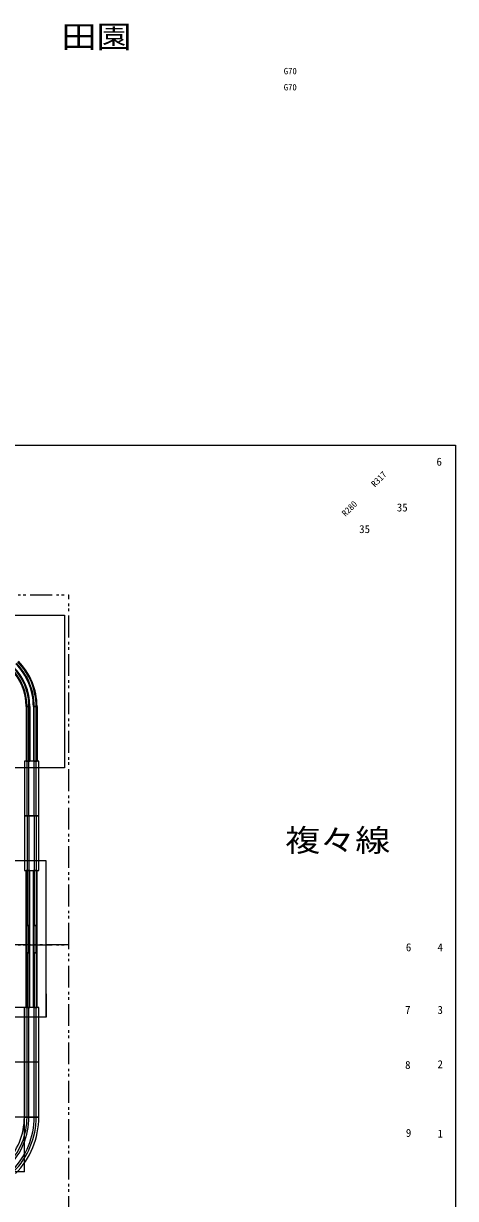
# Model space of a CAD drawing. Units: millimetres, scale not verified. Extents: x -9453 to 9743, y -8805 to 2983.
# Drawn here: x 1120 to 2111, y -51 to 2641 of the extents above; entities that cross this region are included whole.
import ezdxf
from ezdxf.enums import TextEntityAlignment as Align

# ---------------------------------------------------------------- set-up
doc = ezdxf.new("R2010")
doc.units = ezdxf.units.MM
doc.header["$LTSCALE"] = 10
doc.linetypes.add('DOUBLE_CHAIN1', pattern=[8.8, 5, -1, 0.6, -0.6, 0.6, -1])
for name, color, linetype in [('0-0_線路', 7, 'Continuous'), ('0-1', 7, 'Continuous'), ('0-2', 4, 'Continuous'), ('0-4_ジオラマ', 4, 'Continuous'), ('0-8_教室', 3, 'DOUBLE_CHAIN1')]:
    doc.layers.add(name, color=color, linetype=linetype)
doc.styles.add('ＭＳ ゴシック', font='')
doc.styles.get('ＭＳ ゴシック').set_extended_font_data('MS Gothic')

msp = doc.modelspace()

# ---------------------------------------------------------------- linework, layer by layer
at = {"layer": '0-0_線路'}
for p, q in [((1134.02, 1076.27), (1125.73, 1076.27)), ((1125.73, 1076.27), (1134.02, 1076.27)), ((1134.02, 1076.27), (1134.02, 950.83)), ((1142.31, 1076.27), (1150.6, 1076.27)), ((1142.31, 1076.27), (1142.31, 950.83)), ((1150.6, 1076.27), (1142.31, 1076.27)), ((1150.6, 1076.27), (1142.31, 1076.27)), ((1150.6, 1076.27), (1150.6, 950.83)), ((1154.74, 950.83), (1121.59, 950.83)), ((1125.73, 950.83), (1134.02, 950.83)), ((1125.73, 950.83), (1134.02, 950.83)), ((1142.31, 950.83), (1150.6, 950.83)), ((1142.31, 950.83), (1150.6, 950.83)), ((1154.74, 825.39), (1121.59, 825.39)), ((1121.59, 825.39), (1154.74, 825.39)), ((1121.59, 699.95), (1154.74, 699.95)), ((1125.73, 574.51), (1125.73, 699.95)), ((1134.02, 699.95), (1125.73, 699.95)), ((1134.02, 699.95), (1125.73, 699.95)), ((1134.02, 574.51), (1134.02, 699.95)), ((1142.31, 574.51), (1142.31, 699.95)), ((1150.6, 699.95), (1142.31, 699.95)), ((1150.6, 699.95), (1142.31, 699.95)), ((1150.6, 574.51), (1150.6, 699.95)), ((1125.73, 574.51), (1134.02, 574.51)), ((1125.73, 574.51), (1134.02, 574.51)), ((1125.73, 511.79), (1125.73, 574.51)), ((1125.73, 574.51), (1134.02, 574.51)), ((1125.73, 574.51), (1134.02, 574.51)), ((1134.02, 574.51), (1125.73, 574.51)), ((1134.02, 511.79), (1134.02, 574.51)), ((1142.31, 574.51), (1150.6, 574.51)), ((1142.31, 574.51), (1150.6, 574.51)), ((1142.31, 511.79), (1142.31, 574.51)), ((1142.31, 574.51), (1150.6, 574.51)), ((1142.31, 574.51), (1150.6, 574.51)), ((1150.6, 574.51), (1142.31, 574.51)), ((1150.6, 511.79), (1150.6, 574.51)), ((1125.73, 386.35), (1125.73, 511.79)), ((1134.02, 511.79), (1125.73, 511.79)), ((1134.02, 511.79), (1125.73, 511.79)), ((1125.73, 511.79), (1134.02, 511.79)), ((1125.73, 511.79), (1134.02, 511.79)), ((1125.73, 511.79), (1134.02, 511.79)), ((1134.02, 386.35), (1134.02, 511.79)), ((1142.31, 386.35), (1142.31, 511.79)), ((1150.6, 511.79), (1142.31, 511.79)), ((1150.6, 511.79), (1142.31, 511.79)), ((1142.31, 511.79), (1150.6, 511.79)), ((1142.31, 511.79), (1150.6, 511.79)), ((1142.31, 511.79), (1150.6, 511.79)), ((1150.6, 386.35), (1150.6, 511.79)), ((1121.59, 386.35), (1088.44, 386.35)), ((1154.74, 386.35), (1121.59, 386.35)), ((1125.73, 386.35), (1134.02, 386.35)), ((1125.73, 386.35), (1134.02, 386.35)), ((1142.31, 386.35), (1150.6, 386.35)), ((1142.31, 386.35), (1150.6, 386.35)), ((1121.59, 260.91), (1088.44, 260.91)), ((1121.59, 260.91), (1088.44, 260.91)), ((1154.74, 260.91), (1121.59, 260.91)), ((1154.74, 260.91), (1121.59, 260.91)), ((1121.59, 135.47), (1088.44, 135.47)), ((1121.59, 135.47), (1088.44, 135.47)), ((1154.74, 135.47), (1121.59, 135.47)), ((1121.59, 135.47), (1154.74, 135.47)), ((1121.59, 135.47), (1154.74, 135.47)), ((1121.59, 10.03), (1088.44, 10.03))]:
    msp.add_line(p, q, dxfattribs=at)
at = {"layer": '0-0_線路', "color": 2}
for p, q in [((1127.64, 950.83), (1127.64, 1076.27)), ((1132.12, 950.83), (1132.12, 1076.27)), ((1144.21, 950.83), (1144.21, 1076.27)), ((1148.7, 950.83), (1148.7, 1076.27)), ((1127.64, 825.39), (1127.64, 950.83)), ((1132.12, 825.39), (1132.12, 950.83)), ((1144.21, 825.39), (1144.21, 950.83)), ((1148.69, 825.39), (1148.69, 950.83)), ((1127.64, 825.39), (1127.64, 699.95)), ((1132.12, 825.39), (1132.12, 699.95)), ((1144.21, 825.39), (1144.21, 699.95)), ((1148.69, 825.39), (1148.69, 699.95)), ((1127.64, 699.95), (1127.64, 574.51)), ((1132.12, 699.95), (1132.12, 574.51)), ((1144.21, 699.95), (1144.21, 574.51)), ((1148.69, 699.95), (1148.69, 574.51)), ((1127.64, 511.79), (1127.64, 574.51)), ((1132.12, 511.79), (1132.12, 574.51)), ((1144.21, 511.79), (1144.21, 574.51)), ((1148.69, 511.79), (1148.69, 574.51)), ((1127.64, 511.79), (1127.64, 386.35)), ((1132.12, 511.79), (1132.12, 386.35)), ((1144.21, 511.79), (1144.21, 386.35)), ((1148.69, 511.79), (1148.69, 386.35)), ((1127.64, 260.91), (1127.64, 386.35)), ((1132.12, 260.91), (1132.12, 386.35)), ((1144.21, 260.91), (1144.21, 386.35)), ((1148.69, 260.91), (1148.69, 386.35)), ((1127.64, 135.47), (1127.64, 260.91)), ((1132.12, 135.47), (1132.12, 260.91)), ((1144.21, 135.47), (1144.21, 260.91)), ((1148.69, 135.47), (1148.69, 260.91))]:
    msp.add_line(p, q, dxfattribs=at)
at = {"layer": '0-0_線路', "color": 3}
for p, q in [((1121.59, 950.83), (1121.59, 825.39)), ((1154.74, 825.39), (1154.74, 950.83)), ((1121.59, 825.39), (1121.59, 699.95)), ((1154.74, 699.95), (1154.74, 825.39)), ((1121.59, 260.91), (1121.59, 386.35)), ((1121.59, 386.35), (1121.59, 260.91)), ((1154.74, 260.91), (1154.74, 386.35)), ((1121.59, 135.47), (1121.59, 260.91)), ((1121.59, 260.91), (1121.59, 135.47)), ((1154.74, 135.47), (1154.74, 260.91)), ((1121.59, 10.03), (1121.59, 135.47))]:
    msp.add_line(p, q, dxfattribs=at)
at = {"layer": '0-0_線路', "color": 6}
msp.add_line((1213.77, 935.15), (986.52, 935.15), dxfattribs=at)
at = {"layer": '0-0_線路', "color": 4}
for p, q in [((1125.73, 511.79), (1125.73, 574.51)), ((1134.02, 511.79), (1134.02, 574.51)), ((1142.31, 511.79), (1142.31, 574.51)), ((1142.31, 511.79), (1142.31, 574.51)), ((1150.6, 511.79), (1150.6, 574.51)), ((1150.6, 511.79), (1150.6, 574.51)), ((1125.73, 386.35), (1125.73, 511.79)), ((1134.02, 386.35), (1134.02, 511.79))]:
    msp.add_line(p, q, dxfattribs=at)
at = {"layer": '0-0_線路', "color": 6}
msp.add_lwpolyline([(986.52, 1285.48), (1213.77, 1285.48), (1213.77, 935.15)], dxfattribs=at)
at = {"layer": '0-0_線路'}
msp.add_lwpolyline([(1134.02, 1076.27), (1125.73, 1076.27), (1125.73, 950.83)], dxfattribs=at)
for radius, start in [(121.3, 359.99998), (129.58, 0.00005), (137.87, 0), (146.16, 0)]:
    msp.add_arc((1004.44, 1076.27), radius, start, 45, dxfattribs=at)
at = {"layer": '0-0_線路', "color": 2}
for centre, radius, start, end in [((1004.44, 1076.27), 123.2, 0, 45), ((1004.44, 1076.27), 127.68, 0.00005, 45), ((1004.44, 1076.27), 139.78, 359.99998, 45), ((1004.44, 1076.27), 144.26, 0, 45), ((971.29, 135.47), 156.35, 315, 0), ((971.29, 135.47), 160.83, 315, 0), ((971.29, 135.47), 172.93, 315, 0), ((971.29, 135.47), 177.41, 314.99995, 0)]:
    msp.add_arc(centre, radius, start, end, dxfattribs=at)
at = {"layer": '0-0_線路', "color": 3}
for radius, start in [(150.3, 315.00006), (183.46, 315.04622)]:
    msp.add_arc((971.29, 135.47), radius, start, 0, dxfattribs=at)
at = {"layer": '0-1', "color": 6}
for p, q in [((1171.31, 363.95), (1171.31, 722.35)), ((1171.31, 417.74), (1171.31, 363.95)), ((1171.31, 363.95), (969.71, 363.95))]:
    msp.add_line(p, q, dxfattribs=at)
msp.add_lwpolyline([(1171.31, 722.35), (969.71, 722.35), (969.71, 363.95)], dxfattribs=at)
at = {"layer": '0-8_教室', "color": 7, "linetype": 'Continuous'}
for p, q in [((-1652.32, 1674.77), (2110.88, 1674.77)), ((2110.88, 1674.77), (2110.88, -1954.03))]:
    msp.add_line(p, q, dxfattribs=at)
at = {"layer": '0-8_教室'}
for p, q in [((959.03, 1332.05), (1223.35, 1332.05)), ((1223.35, 530.13), (1223.35, 1332.05)), ((1223.35, 530.13), (959.03, 530.13)), ((1223.35, -271.79), (1223.35, 530.13))]:
    msp.add_line(p, q, dxfattribs=at)
msp.add_lwpolyline([(959.03, -271.79), (959.03, 530.13), (1223.35, 530.13)], dxfattribs=at)

# ---------------------------------------------------------------- texts
at = {"layer": '0-1', "style": 'ＭＳ ゴシック', "width": 1.15}
for s, p in [('田園', (1206.6, 2569.59)), ('複々線', (1719.8, 728.41))]:
    msp.add_text(s, height=51.32, dxfattribs=at).set_placement(p, align=Align.BOTTOM_LEFT)
at = {"layer": '0-2', "style": 'ＭＳ ゴシック'}
for s, p in [('R317', (1929.05, 1574.5)), ('R280', (1861.52, 1506.98))]:
    msp.add_text(s, height=14.66, rotation=45, dxfattribs=at).set_placement(p, align=Align.BOTTOM_LEFT)
at = {"layer": '0-4_ジオラマ', "style": 'ＭＳ ゴシック'}
for s, height, p in [(' G70', 14.66, (1706.71, 2519.95)), (' G70', 14.66, (1706.71, 2482.95)), ('6', 18.33, (2067.2, 1622.14)), ('35', 18.33, (1976.17, 1517.28)), ('35', 18.33, (1889.75, 1467.74)), ('6', 18.33, (1996.91, 509.66)), ('4', 18.33, (2069.5, 509.63)), ('7', 18.33, (1995.18, 366.2)), ('3', 18.33, (2069.5, 366.17)), ('8', 18.33, (1995.18, 240.03)), ('2', 18.33, (2069.5, 241.73)), ('9', 18.33, (1996.91, 84.48)), ('1', 18.33, (2069.5, 82.72))]:
    msp.add_text(s, height=height, dxfattribs=at).set_placement(p, align=Align.BOTTOM_LEFT)

doc.saveas('drawing.dxf')
